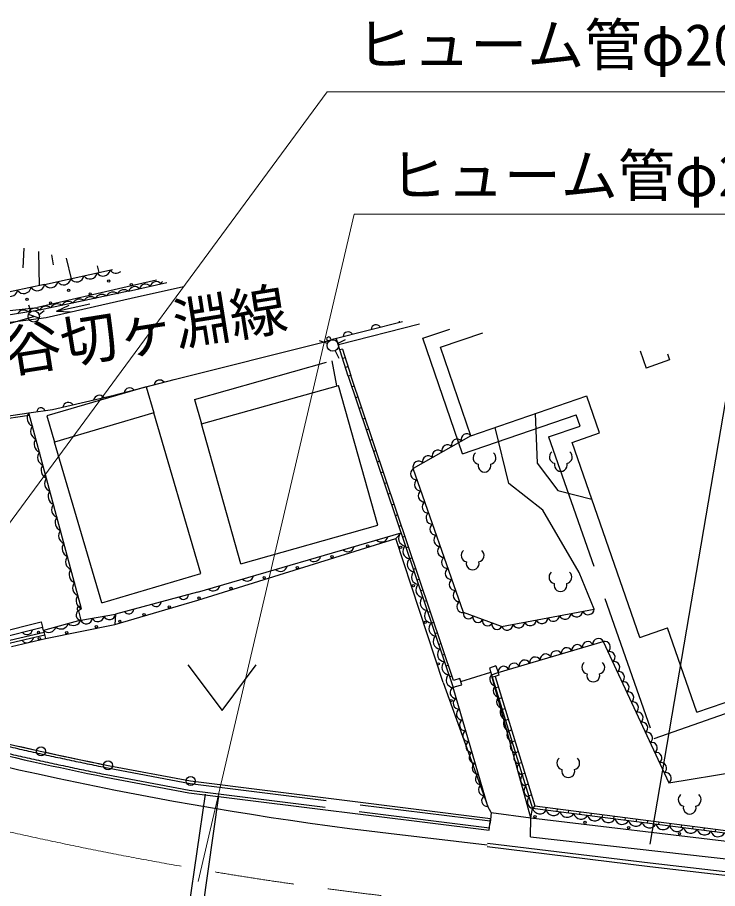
# Model space of a CAD drawing. Units: millimetres, scale not verified. Extents: x 40000 to 489596206, y 20000 to 327218255.
# Drawn here: x 229734 to 260416, y 267982 to 306147 of the extents above; entities that cross this region are included whole.
import ezdxf
from ezdxf.enums import TextEntityAlignment as Align

# ---------------------------------------------------------------- set-up
doc = ezdxf.new("R2010")
doc.units = ezdxf.units.MM
doc.header["$LTSCALE"] = 1000
doc.linetypes.add('CHAIN', pattern=[18.5, 12, -1.5, 3.5, -1.5])
doc.linetypes.add('DASHED', pattern=[7.5, 6, -1.5])
for name, color, linetype, lineweight in [('M-BGD', 7, 'Continuous', 25), ('M-BGD-EXST', 7, 'Continuous', 25), ('M-BMK', 2, 'CHAIN', 13), ('M-BMK-ROW', 7, 'Continuous', 25), ('M-STR-HTXT', 7, 'Continuous', 13), ('M-STR-STRC', 7, 'Continuous', 25)]:
    doc.layers.add(name, color=color, linetype=linetype, lineweight=lineweight)
doc.layers.add('M-BMK-HTXT', color=7, linetype='Continuous')
doc.styles.add('ＭＳ ゴシック', font='')
doc.styles.get('ＭＳ ゴシック').set_extended_font_data('MS Gothic')

msp = doc.modelspace()

# ---------------------------------------------------------------- linework, layer by layer
at = {"layer": 'M-BGD'}
for p, q in [((230019, 296040), (229966, 295176)), ((230664, 295885), (230681, 294389)), ((231229, 295749), (231301, 295315)), ((231869, 295595), (232082, 294699)), ((230925, 294440), (233899, 295106)), ((233227, 295268), (233297, 294971)), ((235834, 294640), (234546, 294344)), ((230925, 294440), (226170, 293439)), ((234546, 294344), (230608, 293436)), ((234608, 294148), (236283, 294532)), ((234718, 293847), (237013, 294356)), ((234608, 294148), (230703, 293320)), ((230987, 293006), (234718, 293847)), ((231444, 293271), (232908, 293594)), ((231444, 293271), (231997, 293547)), ((226153, 292944), (230608, 293436)), ((230703, 293320), (226343, 292628)), ((231444, 293271), (232062, 293254)), ((226373, 292380), (230987, 293006)), ((243593, 292064), (246602, 292824)), ((247348, 292703), (243798, 291806)), ((243193, 291941), (243593, 292064)), ((244234, 290428), (243707, 292093)), ((248281, 291695), (250132, 292330)), ((236598, 290280), (243193, 291941)), ((243983, 291620), (243868, 291584)), ((243983, 291620), (244348, 290465)), ((249610, 287823), (248281, 291695)), ((244105, 291235), (243990, 291199)), ((257025, 291540), (257283, 290788)), ((258227, 291402), (258316, 291148)), ((244227, 290850), (244112, 290813)), ((258316, 291148), (257282, 290788)), ((244348, 290466), (244234, 290428)), ((248849, 277096), (244348, 290465)), ((233968, 289596), (236598, 290280)), ((244234, 290428), (248825, 276792)), ((237802, 288336), (243808, 290028)), ((245533, 283906), (243808, 290028)), ((244506, 289996), (244392, 289958)), ((231274, 288973), (233968, 289596)), ((244664, 289526), (244551, 289488)), ((249610, 287823), (254682, 289564)), ((255248, 287942), (254686, 289551)), ((230236, 288820), (231274, 288973)), ((244823, 289056), (244709, 289018)), ((227906, 288488), (230236, 288820)), ((230253, 288701), (227923, 288369)), ((232540, 280245), (230236, 288820)), ((235710, 288818), (231361, 287539)), ((237777, 281784), (235707, 288818)), ((244981, 288586), (244867, 288547)), ((239527, 282213), (237802, 288336)), ((245139, 288115), (245026, 288077)), ((249610, 287823), (247080, 286379)), ((254038, 287520), (255248, 287942)), ((233431, 280505), (231361, 287539)), ((245298, 287645), (245184, 287607)), ((257014, 278980), (254038, 287520)), ((245456, 287175), (245342, 287137)), ((245614, 286705), (245500, 286667)), ((245772, 286235), (245659, 286196)), ((249282, 280072), (247080, 286379)), ((245931, 285764), (245817, 285726)), ((246089, 285294), (245975, 285256)), ((246247, 284824), (246134, 284786)), ((246406, 284354), (246292, 284315)), ((237628, 280963), (246545, 283563)), ((239527, 282213), (245533, 283906)), ((246311, 283317), (246545, 283563)), ((246564, 283884), (246450, 283845)), ((237643, 280613), (246311, 283317)), ((248392, 277004), (246311, 283317)), ((246722, 283413), (246608, 283375)), ((246880, 282943), (246767, 282905)), ((247039, 282473), (246925, 282435)), ((233431, 280505), (237777, 281784)), ((247197, 282003), (247083, 281964)), ((247355, 281533), (247242, 281494)), ((237628, 280963), (234029, 280010)), ((247514, 281062), (247400, 281024)), ((234003, 279551), (237643, 280613)), ((247672, 280592), (247558, 280554)), ((232540, 280245), (232405, 280156)), ((232405, 280156), (232508, 279740)), ((250948, 279458), (255012, 280227)), ((232508, 279740), (234029, 280010)), ((234029, 280010), (234003, 279551)), ((247830, 280122), (247717, 280084)), ((250948, 279458), (249282, 280072)), ((224120, 278014), (230779, 279670)), ((224168, 277769), (230839, 279428)), ((230779, 279670), (230839, 279428)), ((230878, 279284), (230839, 279428)), ((232508, 279740), (230878, 279284)), ((230967, 278932), (234003, 279551)), ((247989, 279652), (247875, 279613)), ((257014, 278980), (258223, 279402)), ((259513, 275704), (258224, 279402)), ((230878, 279284), (230967, 278932)), ((248147, 279182), (248033, 279143)), ((229474, 278585), (230967, 278932)), ((248305, 278711), (248191, 278673)), ((250797, 277452), (255409, 278807)), ((255409, 278807), (258285, 272613)), ((248463, 278241), (248350, 278203)), ((259513, 275704), (267071, 278338)), ((248622, 277771), (248508, 277733)), ((249165, 277051), (250477, 277464)), ((250699, 277736), (250416, 277636)), ((250416, 277636), (250516, 277353)), ((250699, 277736), (250799, 277453)), ((248780, 277301), (248666, 277262)), ((249126, 277179), (248849, 277096)), ((249207, 276911), (249126, 277179)), ((250516, 277353), (250799, 277453)), ((250516, 277353), (252310, 271497)), ((252227, 271086), (250516, 277353)), ((250664, 277278), (250549, 277243)), ((250797, 277452), (250837, 277339)), ((248392, 277004), (250349, 271585)), ((248825, 276792), (248938, 276831)), ((250349, 271585), (248825, 276792)), ((248938, 276831), (249207, 276911)), ((250809, 276806), (250694, 276770)), ((250954, 276333), (250839, 276298)), ((251099, 275860), (250984, 275825)), ((251244, 275388), (251129, 275352)), ((251388, 274915), (251274, 274880)), ((251533, 274442), (251418, 274407)), ((251678, 273970), (251563, 273934)), ((233705, 273379), (237324, 272696)), ((251823, 273497), (251708, 273462)), ((251968, 273024), (251853, 272989)), ((233606, 272869), (237244, 272182)), ((237324, 272696), (250468, 271052)), ((252113, 272552), (251998, 272516)), ((237244, 272182), (250404, 270536)), ((252257, 272079), (252143, 272044)), ((250498, 271319), (250349, 271585)), ((252227, 271086), (252310, 271497)), ((252402, 271606), (252310, 271497)), ((264327, 269951), (252310, 271497)), ((252897, 271543), (252882, 271424)), ((253392, 271479), (253377, 271360)), ((253887, 271415), (253871, 271296)), ((254382, 271351), (254366, 271232)), ((250404, 270536), (250468, 271052)), ((250462, 270997), (250437, 270799)), ((250498, 271319), (250462, 270997)), ((250498, 271319), (252227, 271086)), ((252217, 270255), (252227, 271086)), ((252227, 271086), (264433, 269630)), ((254877, 271288), (254861, 271169)), ((255371, 271224), (255356, 271105)), ((255866, 271160), (255851, 271041)), ((256361, 271097), (256346, 270978)), ((256856, 271033), (256841, 270914)), ((257351, 270969), (257336, 270850)), ((257846, 270906), (257830, 270787)), ((258341, 270842), (258325, 270723)), ((258835, 270778), (258820, 270659)), ((259330, 270715), (259315, 270596)), ((259825, 270651), (259810, 270532)), ((260320, 270587), (260305, 270468)), ((252217, 270255), (264152, 268897))]:
    msp.add_line(p, q, dxfattribs=at)
at = {"layer": 'M-BGD', "linetype": 'DASHED'}
for p, q in [((228533, 292500), (230448, 293049)), ((247504, 292089), (248689, 292495)), ((249242, 287025), (247504, 292089)), ((237499, 289409), (243505, 291102)), ((243505, 291102), (243718, 290003)), ((235369, 289966), (231023, 288687)), ((235369, 289966), (235710, 288818)), ((237499, 289409), (237802, 288336)), ((231023, 288687), (231361, 287539)), ((249242, 287025), (254219, 288733)), ((254388, 288247), (254220, 288730)), ((253013, 287767), (254388, 288247)), ((253013, 287767), (257623, 274543)), ((255012, 280227), (254354, 281831)), ((267827, 278099), (257623, 274543)), ((233684, 273271), (237307, 272588)), ((258285, 272613), (263568, 273476)), ((233627, 272977), (237261, 272291)), ((237307, 272588), (250454, 270943)), ((237957, 272113), (236699, 263414)), ((237261, 272291), (250417, 270646)), ((238552, 272039), (237292, 263328))]:
    msp.add_line(p, q, dxfattribs=at)
for points in [[(252421, 288788), (252509, 286623), (253418, 285429), (254899, 285047)], [(254354, 281831), (252761, 284561), (251263, 285733), (250669, 288186)]]:
    msp.add_lwpolyline(points, dxfattribs=at)
at = {"layer": 'M-BGD'}
for points in [[(250837, 277339), (250664, 277278), (252402, 271606), (264279, 270078), (265287, 271221), (266962, 274007), (271631, 282830), (271399, 284371)], [(230901, 279194), (229404, 278846), (226056, 277836), (223521, 277436)], [(230930, 279078), (229435, 278730), (226083, 277718), (223539, 277317)]]:
    msp.add_lwpolyline(points, dxfattribs=at)
for centre in [(233733, 294596), (234730, 294441), (231978, 294190), (232922, 294033), (230156, 293796), (231184, 293636), (245081, 282993), (246525, 282927), (243524, 282519), (242002, 282047), (240547, 281597), (247084, 281258), (239090, 281139), (237695, 280712), (236386, 280320), (235282, 279981), (233195, 279459), (234222, 279685), (247603, 279643), (230657, 279209), (230691, 278931), (231893, 279191), (248180, 277829), (248741, 276219), (252418, 271133), (254609, 270887), (256514, 270648), (258747, 270390)]:
    msp.add_circle(centre, 50, dxfattribs=at)
for centre, radius, start, end in [((233483, 295132), 316, 214.1943, 351.0568), ((234057, 295261), 316, 214.1945, 310.1398), ((231761, 294746), 316, 214.1945, 351.0571), ((232335, 294875), 316, 214.1937, 351.0571), ((232909, 295003), 316, 214.1937, 351.0571), ((230007, 294380), 331, 215.1544, 348.6084), ((230601, 294505), 331, 215.1546, 348.6087), ((231187, 294618), 316, 214.1942, 351.0561), ((234873, 294083), 272, 39.6231, 166.2218), ((235347, 294192), 272, 39.6222, 166.2227), ((235821, 294300), 272, 39.6207, 166.2232), ((236296, 294409), 272, 141.1739, 166.2227), ((229412, 294255), 331, 215.1532, 348.6088), ((232941, 293590), 319, 50.6003, 153.3363), ((233429, 293694), 319, 50.6003, 153.3363), ((233917, 293797), 319, 50.5999, 153.3361), ((234405, 293901), 319, 50.6003, 153.3363), ((230988, 293176), 319, 50.5999, 153.3361), ((231476, 293280), 319, 50.5993, 153.3373), ((231964, 293383), 319, 50.6003, 153.3363), ((232453, 293487), 319, 50.5999, 153.3361), ((230006, 293016), 311, 46.867, 151.1634), ((230490, 293093), 311, 46.8674, 151.1625), ((246679, 292768), 223, 159.7566, 174.9816), ((244224, 292148), 223, 33.3496, 174.9836), ((245451, 292458), 223, 33.3519, 174.9816), ((243375, 292059), 91.2, 336.9239, 237.2988), ((235965, 290016), 246, 37.5427, 171.617), ((234650, 289674), 246, 37.5426, 171.6161), ((233317, 289341), 252, 36.8802, 169.1319), ((230759, 288870), 177, 17.1562, 179.6681), ((231970, 289030), 252, 36.8806, 169.1323), ((230523, 288590), 367, 141.2857, 248.7891), ((230676, 288019), 367, 141.2856, 248.79), ((249423, 287662), 247, 40.7555, 198.6818), ((230830, 287447), 367, 141.2856, 248.79), ((248580, 287180), 247, 40.7551, 198.6832), ((249001, 287421), 247, 40.7551, 198.6832), ((230983, 286875), 367, 141.2844, 248.7904), ((248158, 286939), 247, 40.7555, 198.6818), ((247315, 286458), 247, 40.7551, 198.6832), ((247736, 286699), 247, 40.7551, 198.6832), ((231137, 286304), 367, 141.2856, 248.79), ((247226, 286158), 265, 123.4412, 275.0401), ((231291, 285732), 367, 141.2857, 248.7891), ((247396, 285673), 265, 123.4412, 275.0401), ((231444, 285160), 367, 141.2856, 248.79), ((247565, 285187), 265, 123.4407, 275.0414), ((231598, 284589), 367, 141.2857, 248.7891), ((247734, 284702), 265, 123.4412, 275.0401), ((247904, 284217), 265, 123.4412, 275.0401), ((231751, 284017), 367, 141.2856, 248.79), ((248073, 283732), 265, 123.4412, 275.0401), ((231905, 283445), 367, 141.2857, 248.7891), ((246755, 283320), 322, 130.8114, 266.4002), ((245678, 283458), 292, 225.3901, 347.116), ((248242, 283247), 265, 123.4416, 275.0405), ((232058, 282874), 367, 141.2856, 248.79), ((244207, 283030), 292, 225.3886, 347.1165), ((246945, 282755), 322, 130.8118, 266.3992), ((248412, 282762), 265, 123.4412, 275.0401), ((232212, 282302), 367, 141.2856, 248.79), ((242737, 282601), 292, 225.3887, 347.1174), ((247135, 282191), 322, 130.8114, 266.4002), ((248581, 282277), 265, 123.4412, 275.0401), ((241266, 282172), 292, 225.3896, 347.1155), ((232366, 281730), 367, 141.2844, 248.7904), ((239795, 281743), 292, 225.3897, 347.1164), ((247325, 281627), 322, 130.8129, 266.3981), ((248750, 281792), 265, 123.4416, 275.0405), ((232519, 281159), 367, 141.2848, 248.7908), ((247515, 281063), 322, 130.8124, 266.3992), ((248920, 281306), 265, 123.4412, 275.0401), ((238324, 281314), 292, 225.3886, 347.1165), ((249089, 280821), 265, 123.4425, 275.0397), ((232673, 280587), 367, 141.2848, 248.79), ((235811, 280552), 218, 212.9541, 356.7255), ((237011, 280870), 218, 212.9541, 356.7255), ((247705, 280498), 322, 130.813, 266.3988), ((249258, 280336), 265, 123.4416, 275.0405), ((232533, 279967), 228, 124.0072, 263.8406), ((232443, 280245), 96.8, 359.8741, 246.6233), ((234611, 280234), 218, 212.9539, 356.7245), ((247895, 279934), 322, 130.8114, 266.4002), ((254238, 280149), 267, 205.2665, 356.1539), ((254746, 280245), 267, 205.2667, 356.1547), ((232750, 279849), 266, 204.369, 355.7612), ((233257, 279939), 266, 204.3684, 355.7623), ((233764, 280029), 266, 204.3684, 355.7623), ((249498, 280017), 223, 165.7255, 333.8274), ((249914, 279864), 223, 165.7248, 333.8294), ((250331, 279710), 223, 165.7255, 333.8274), ((252205, 279765), 267, 205.266, 356.1554), ((252713, 279861), 267, 205.2665, 356.1539), ((253222, 279957), 267, 205.2667, 356.1547), ((253730, 280053), 267, 205.2665, 356.1539), ((231099, 279543), 340, 229.618, 341.6424), ((231642, 279695), 340, 229.6162, 341.6439), ((232185, 279847), 340, 229.6157, 341.6438), ((248085, 279370), 322, 130.8118, 266.3992), ((250747, 279557), 223, 165.7254, 333.8288), ((251189, 279572), 267, 205.2658, 356.1546), ((251697, 279669), 267, 205.2658, 356.1546), ((230148, 279359), 250, 217.5483, 350.3868), ((248275, 278806), 322, 130.8114, 266.4002), ((230152, 279044), 294, 222.4275, 343.7747), ((254269, 278425), 244, 26.8343, 185.9015), ((254730, 278561), 244, 26.8351, 185.9024), ((255191, 278696), 244, 26.8357, 185.9008), ((255467, 278565), 249, 306.1998, 103.6116), ((248465, 278242), 322, 130.8118, 266.3992), ((252885, 278019), 244, 26.8337, 185.9028), ((253346, 278154), 244, 26.8357, 185.9011), ((253807, 278290), 244, 26.8349, 185.9016), ((255673, 278122), 249, 306.199, 103.6107), ((248655, 277677), 322, 130.8114, 266.4002), ((251501, 277613), 244, 26.8343, 185.9015), ((251963, 277748), 244, 26.8351, 185.9024), ((252424, 277884), 244, 26.8343, 185.9015), ((255878, 277680), 249, 306.1985, 103.612), ((251040, 277477), 244, 26.8337, 185.9028), ((256084, 277238), 249, 306.1985, 103.612), ((248845, 277113), 322, 130.8118, 266.3992), ((250726, 277151), 292, 136.1455, 257.9262), ((248944, 276570), 252, 118.2345, 274.3931), ((250876, 276663), 292, 136.1441, 257.9267), ((256289, 276795), 249, 306.1975, 103.6131), ((264481, 426568), 156250, 253.89904, 258.64041), ((249082, 276097), 252, 118.234, 274.392), ((251025, 276175), 292, 136.1455, 257.9262), ((256495, 276353), 249, 306.1998, 103.6116), ((264481, 426568), 156770, 253.89904, 258.64153), ((256700, 275910), 249, 306.199, 103.6107), ((249221, 275623), 252, 118.2342, 274.3927), ((251175, 275687), 292, 136.1455, 257.9262), ((256905, 275468), 249, 306.1985, 103.612), ((249359, 275150), 252, 118.234, 274.392), ((251324, 275199), 292, 136.1442, 257.9275), ((257111, 275026), 249, 306.1985, 103.612), ((249498, 274677), 252, 118.2357, 274.392), ((251474, 274711), 292, 136.1441, 257.9267), ((257316, 274583), 249, 306.1975, 103.6131), ((249637, 274203), 252, 118.2342, 274.3927), ((251624, 274223), 292, 136.1455, 257.9262), ((257522, 274141), 249, 306.1998, 103.6116), ((249775, 273730), 252, 118.234, 274.392), ((251773, 273735), 292, 136.1455, 257.9262), ((257727, 273698), 249, 306.199, 103.6107), ((249914, 273256), 252, 118.2351, 274.3919), ((251923, 273247), 292, 136.1441, 257.9267), ((257932, 273256), 249, 306.1985, 103.612), ((250052, 272783), 252, 118.2343, 274.3924), ((252072, 272759), 292, 136.1455, 257.9262), ((258138, 272813), 249, 306.1985, 103.612), ((250191, 272310), 252, 118.2342, 274.3927), ((252222, 272271), 292, 136.1455, 257.9262), ((250329, 271836), 252, 118.2342, 274.3927), ((252371, 271783), 292, 136.1442, 257.9275), ((252627, 271587), 329, 195.7935, 329.5465), ((253228, 271509), 329, 195.7936, 329.5471), ((253829, 271432), 329, 195.7936, 329.5461), ((254429, 271355), 329, 195.7938, 329.5468), ((255030, 271278), 329, 195.7939, 329.5458), ((255631, 271200), 329, 195.7934, 329.5475), ((256232, 271123), 329, 195.7936, 329.5461), ((256833, 271046), 329, 195.7936, 329.5471), ((257433, 270968), 329, 195.7939, 329.5458), ((258034, 270891), 329, 195.7935, 329.5465), ((258635, 270814), 329, 195.7948, 329.5458), ((259236, 270737), 329, 195.7936, 329.5461), ((259837, 270659), 329, 195.7948, 329.5458), ((260437, 270582), 329, 195.7939, 329.5458)]:
    msp.add_arc(centre, radius, start, end, dxfattribs=at)
at = {"layer": 'M-BGD', "linetype": 'DASHED'}
for radius, end in [(156360, 258.64065), (156660, 258.64129)]:
    msp.add_arc((264481, 426568), radius, 253.89904, end, dxfattribs=at)
at = {"layer": 'M-BGD-EXST'}
for p, q in [((230323, 293265), (230238, 293542)), ((230683, 292965), (230212, 293132)), ((230683, 293131), (230911, 293308)), ((257463, 269932), (261313, 292545)), ((243322, 291859), (242976, 291982)), ((243783, 291882), (244106, 292033)), ((243659, 291547), (243815, 291218)), ((237199, 277782), (238699, 275782)), ((238699, 275782), (240199, 277782))]:
    msp.add_line(p, q, dxfattribs=at)
for centre in [(230448, 293049), (243558, 291775)]:
    msp.add_circle(centre, 250, dxfattribs=at)
for centre, radius, start, end in [((249991, 286858), 288, 130.6002, 257.4715), ((250416, 286858), 288, 282.5277, 49.399), ((253335, 286894), 288, 130.6002, 257.4715), ((253760, 286894), 288, 282.5277, 49.399), ((250203, 286510), 283, 166.314, 13.6851), ((253548, 286546), 283, 166.314, 13.6851), ((249469, 282578), 288, 130.6002, 257.4715), ((249894, 282578), 288, 282.5277, 49.399), ((249682, 282230), 283, 166.314, 13.6851), ((253317, 281625), 288, 130.6002, 257.4715), ((253742, 281625), 288, 282.5277, 49.399), ((253530, 281277), 283, 166.314, 13.6851), ((254756, 277669), 288, 130.6002, 257.4715), ((255181, 277669), 288, 282.5277, 49.399), ((254969, 277321), 283, 166.314, 13.6851), ((253659, 273479), 288, 130.6002, 257.4715), ((254084, 273479), 288, 282.5277, 49.399), ((253872, 273131), 283, 166.314, 13.6851), ((258982, 271879), 288, 130.6002, 257.4715), ((259407, 271879), 288, 282.5277, 49.399), ((259195, 271530), 283, 166.314, 13.6851)]:
    msp.add_arc(centre, radius, start, end, dxfattribs=at)
at = {"layer": 'M-BMK'}
msp.add_arc((264481, 426568), 160000, 242.53176, 263.25136, dxfattribs=at)
at = {"layer": 'M-BMK-ROW', "color": 30}
msp.add_line((233705, 273379), (237324, 272696), dxfattribs=at)
for centre in [(230770, 273998), (233705, 273379), (237324, 272696)]:
    msp.add_circle(centre, 200, dxfattribs=at)
msp.add_arc((264481, 426568), 156250, 254.18902, 258.64041, dxfattribs=at)
at = {"layer": 'M-STR-HTXT'}
for p, q in [((221426, 273211), (243306, 302880)), ((243306, 302880), (273073, 302880)), ((237648, 268288), (244497, 297526)), ((244497, 297526), (274393, 297526))]:
    msp.add_line(p, q, dxfattribs=at)
at = {"layer": 'M-STR-STRC'}
msp.add_line((246001, 270408), (250325, 269896), dxfattribs=at)
for points in [[(250315, 269822), (257445, 268956), (266783, 267875), (272479, 267231), (280017, 266383), (286245, 265692), (295542, 264657)], [(250334, 269971), (257462, 269105), (266800, 268024), (272496, 267380), (280033, 266532), (286261, 265841), (295558, 264806)]]:
    msp.add_lwpolyline(points, dxfattribs=at)
for radius, start in [(162750, 242.53189), (157250, 253.15471)]:
    msp.add_arc((264481, 426568), radius, start, 263.25109, dxfattribs=at)

# ---------------------------------------------------------------- texts
at = {"layer": 'M-BMK-HTXT', "style": 'ＭＳ ゴシック'}
msp.add_text('市道松ヶ谷切ヶ淵線', height=1833, rotation=9.032, dxfattribs=at).set_placement((219519, 288451), align=Align.BOTTOM_LEFT)
at = {"layer": 'M-STR-HTXT', "style": 'ＭＳ ゴシック'}
for s, p in [('ヒューム管φ200 L=10.8', (244573, 305867)), ('ヒューム管φ200 L=9.4', (246044, 300141))]:
    msp.add_text(s, height=1833, dxfattribs=at).set_placement(p, align=Align.TOP_LEFT)

doc.saveas('drawing.dxf')
